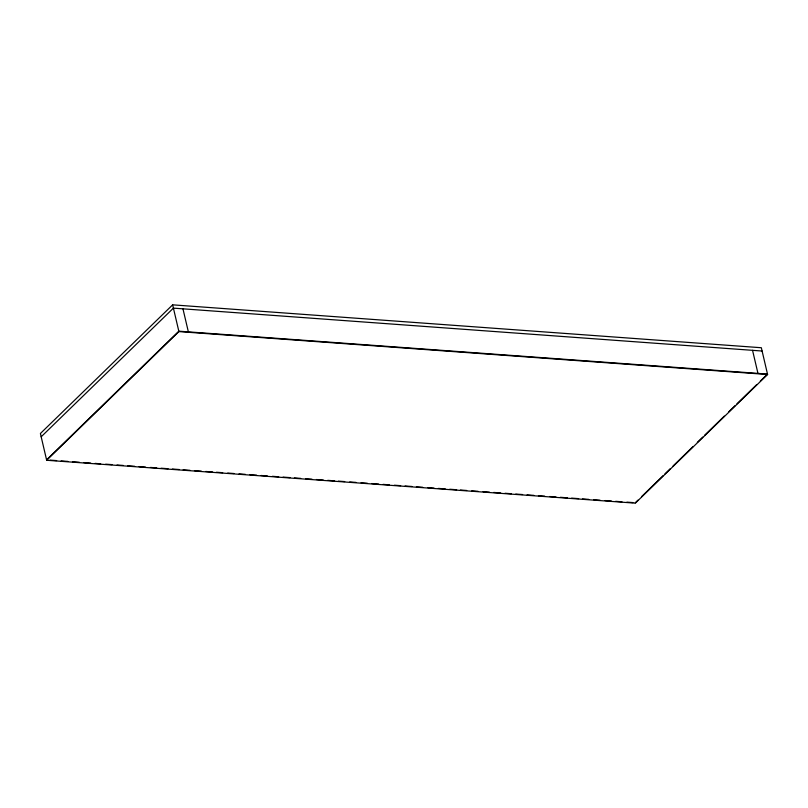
<?xml version="1.0" encoding="UTF-8"?>
<svg xmlns="http://www.w3.org/2000/svg" width="808" height="808" viewBox="0 0 808 808"><rect width="100%" height="100%" fill="white"/><g stroke="black" fill="none" stroke-linecap="round" stroke-linejoin="round"><path stroke-width="1.21" d="M172.639 304.838L40.4 433.502L46.672 460.267L635.361 503.162L767.6 374.498L761.328 347.733L172.639 304.838L178.911 331.593L46.672 460.267M41.168 436.805L173.407 308.131L762.096 351.026M46.581 459.853L178.821 331.179L767.499 374.084L760.308 381.083M635.27 502.758L637.966 500.132M641.562 496.627L663.156 475.619M664.954 473.872L670.347 468.62M673.054 465.994L692.84 446.733M697.334 442.36L702.738 437.108M704.536 435.35L724.322 416.1M728.826 411.716L735.118 405.596M736.916 403.838L756.712 384.588M178.911 331.593L767.6 374.498M50.157 460.116L56.641 460.59M61.155 460.913L67.963 461.419M72.468 461.742L79.285 462.237M83.79 462.57L90.607 463.065M95.102 463.388L100.667 463.802M105.697 464.166L111.989 464.62M117.019 464.994L123.311 465.448M127.795 465.772L134.633 466.277M139.117 466.6L145.4 467.054M150.429 467.428L156.722 467.882M161.044 468.196L168.034 468.711M172.367 469.024L179.346 469.529M183.123 469.801L189.981 470.306M194.435 470.63L201.303 471.135M205.757 471.458L212.625 471.953M216.393 472.236L222.685 472.69M227.715 473.054L234.007 473.518M239.037 473.882L245.329 474.336M249.763 474.66L256.641 475.165M261.085 475.488L267.367 475.942M272.397 476.316L278.679 476.771M283.063 477.094L290.001 477.599M294.385 477.912L300.667 478.376M305.707 478.74L311.989 479.195M316.403 479.518L323.311 480.023M327.725 480.346L334.633 480.851M338.411 481.124L344.693 481.578M349.733 481.952L356.015 482.406M361.055 482.77L367.337 483.234M371.731 483.548L378.659 484.053M383.043 484.376L389.335 484.83M394.365 485.204L400.647 485.659M405.081 485.982L411.969 486.487M416.393 486.81L422.685 487.264M427.715 487.628L434.007 488.093M438.37 488.406L445.329 488.911M449.692 489.234L456.651 489.739M460.419 490.012L466.711 490.476M471.741 490.84L478.033 491.294M483.063 491.668L489.355 492.123M493.698 492.436L500.677 492.951M505.01 493.264L511.302 493.718M515.767 494.052L522.614 494.546M527.089 494.87L533.937 495.375M538.411 495.698L544.703 496.152M549.733 496.526L556.025 496.981M560.338 497.294L567.347 497.809M571.65 498.122L578.659 498.627M582.437 498.91L588.729 499.364M593.759 499.728L600.051 500.192M605.081 500.556L611.363 501.011M615.666 501.324L621.948 501.788M626.917 502.142L632.886 502.576M752.551 350.329L757.955 373.387M182.951 308.828L188.365 331.876"/></g></svg>
